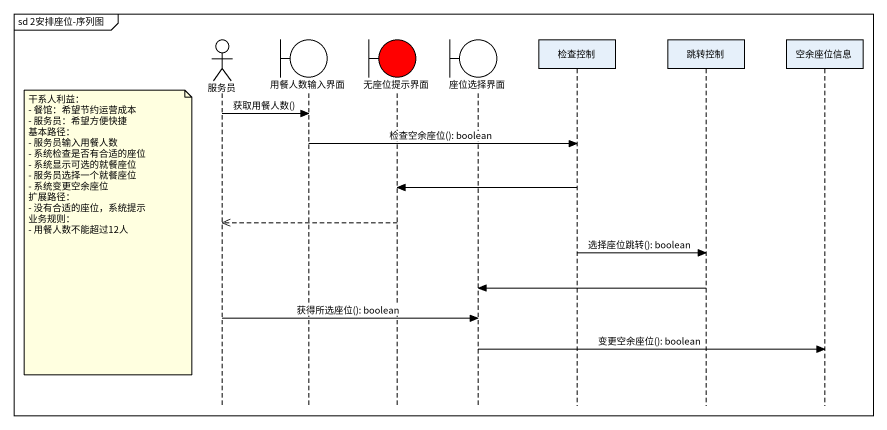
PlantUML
@startuml
mainframe sd 2安排座位-序列图
hide footbox
actor 服务员
boundary 用餐人数输入界面
boundary 无座位提示界面 #FF0000
boundary 座位选择界面
participant 检查控制
participant 跳转控制
participant 空余座位信息

服务员 -> 用餐人数输入界面 : 获取用餐人数()
用餐人数输入界面 -> 检查控制 : 检查空余座位(): boolean
检查控制 -> 无座位提示界面
无座位提示界面 -->> 服务员
note left of 服务员
  干系人利益：
  - 餐馆：希望节约运营成本
  - 服务员：希望方便快捷
  基本路径：
  - 服务员输入用餐人数
  - 系统检查是否有合适的座位
  - 系统显示可选的就餐座位
  - 服务员选择一个就餐座位
  - 系统变更空余座位
  扩展路径：
  - 没有合适的座位，系统提示
  业务规则：
  - 用餐人数不能超过12人
end note
检查控制 -> 跳转控制 : 选择座位跳转(): boolean
跳转控制 -> 座位选择界面
服务员 -> 座位选择界面 : 获得所选座位(): boolean
座位选择界面 -> 空余座位信息 : 变更空余座位(): boolean
@enduml
